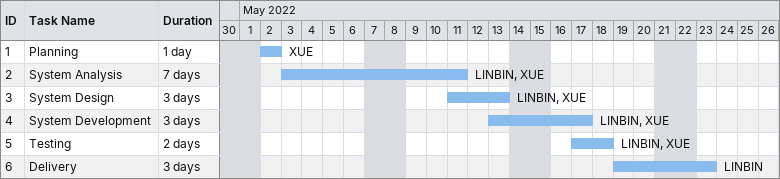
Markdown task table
| ID | Task | Duration | Start | Finish | Resources |
|---|---|---|---|---|---|
| 1 | Planning | 1d | 2022-05-02 | 2022-05-02 | XUE |
| 2 | System Analysis | 7d | 2022-05-03 | 2022-05-11 | LINBIN, XUE |
| 3 | System Design | 3d | 2022-05-11 | 2022-05-13 | LINBIN, XUE |
| 4 | System Development | 3d | 2022-05-13 | 2022-05-17 | LINBIN, XUE |
| 5 | Testing | 2d | 2022-05-17 | 2022-05-18 | LINBIN, XUE |
| 6 | Delivery | 3d | 2022-05-19 | 2022-05-23 | LINBIN |
